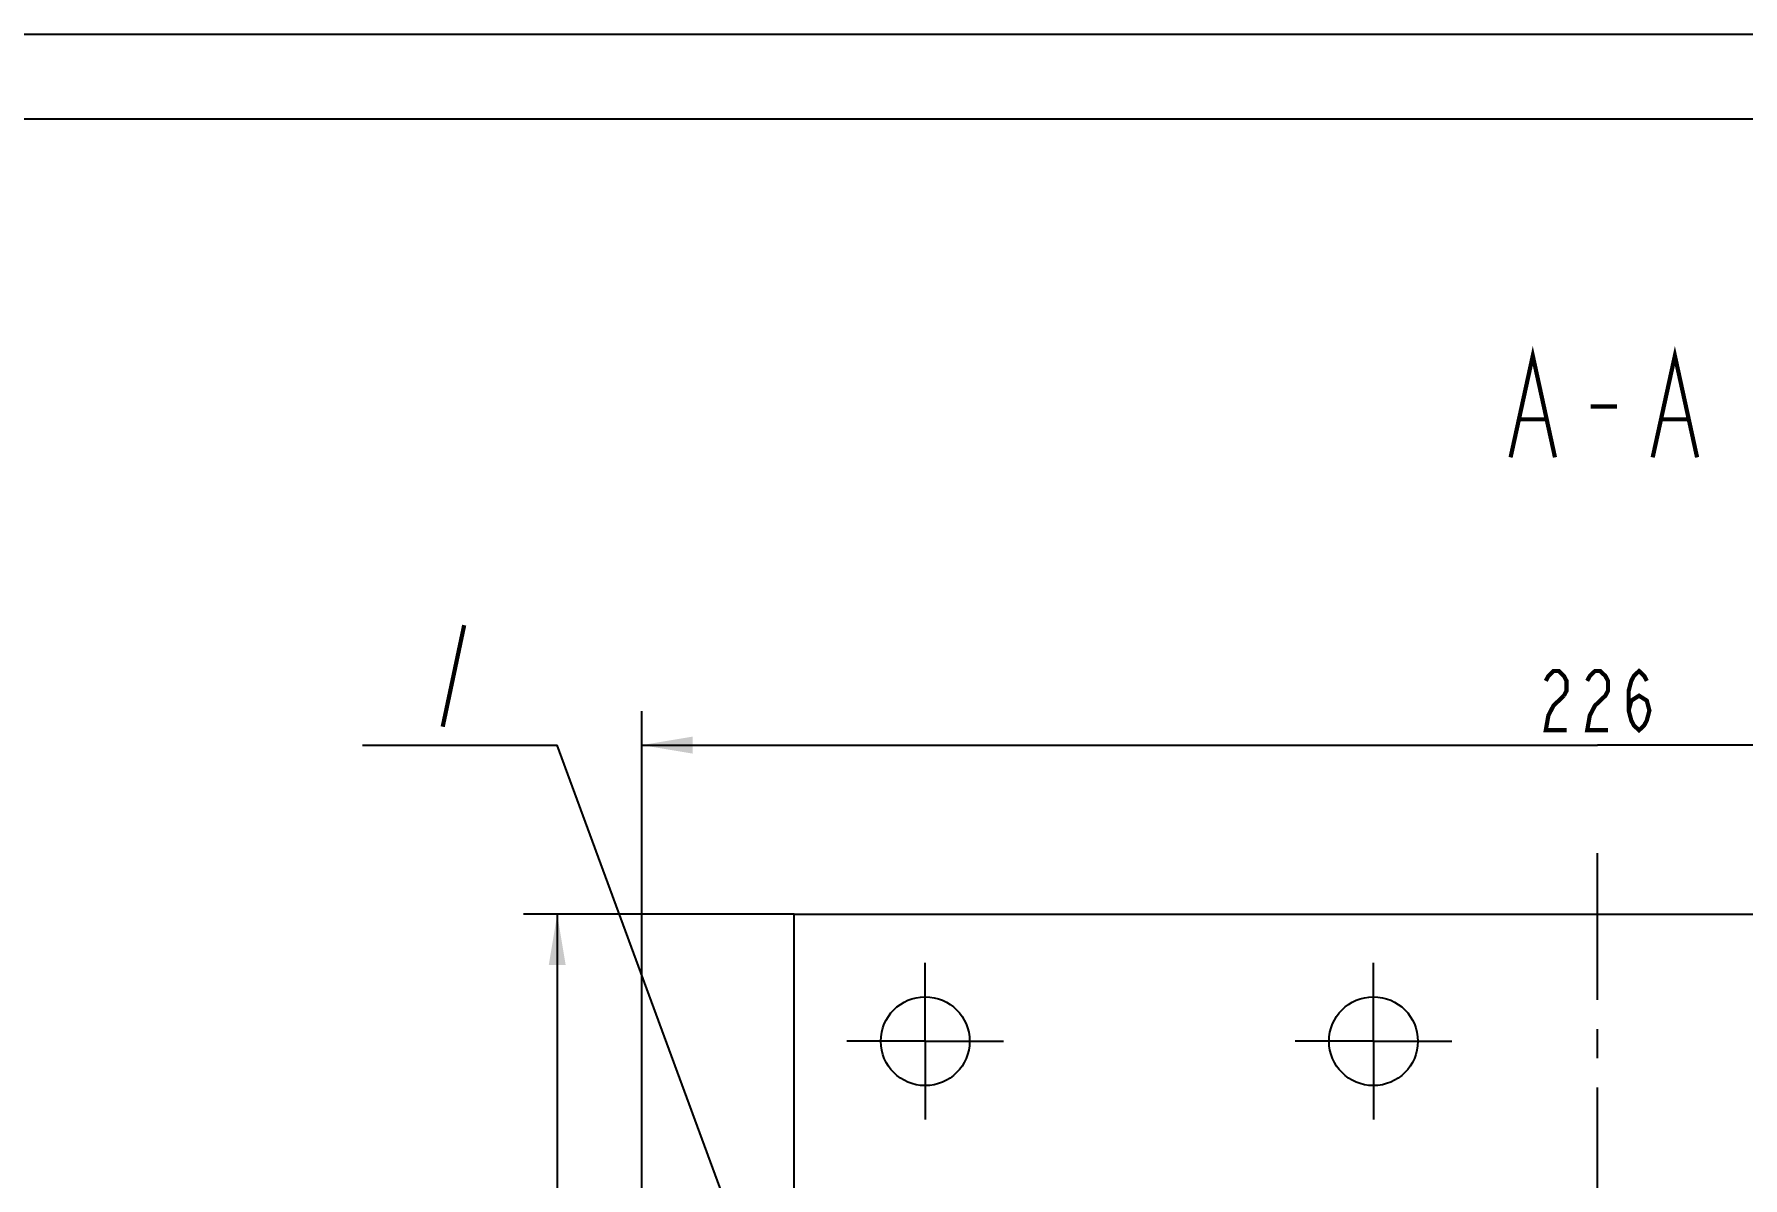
# Model space of a CAD drawing. Header units: millimetres. Extents: x 0 to 420, y 0 to 297.
# Drawn here: x 210 to 311, y 229.4 to 297 of the extents above; entities that cross this region are included whole.
import ezdxf

# ---------------------------------------------------------------- set-up
doc = ezdxf.new("R2010")
doc.units = ezdxf.units.MM
doc.header["$LTSCALE"] = 23.1
doc.linetypes.add('CENTER', pattern=[0.6, 0.375, -0.075, 0.075, -0.075])
doc.layers.get('0').update_dxf_attribs({"linetype": 'CONTINUOUS'})
doc.layers.add('ALL_AXIS', color=7, linetype='CONTINUOUS')
doc.layers.add('ALL_DIMENSIONS', color=7, linetype='CONTINUOUS')
doc.styles.get("Standard").update_dxf_attribs({"font": 'txt', "width": 0.7})
doc.dimstyles.new('DIMSTYLE_1', dxfattribs={"dimtxt": 3.5, "dimasz": 3, "dimexe": 0.18, "dimexo": 0.0625, "dimgap": 0.09, "dimtad": 1, "dimlfac": 2, "dimdsep": 46, "dimtxsty": 'STANDARD', "dimblk": '_FILLED', "dimblk1": '_FILLED', "dimblk2": '_FILLED', "dimcen": 0.09, "dimadec": 0, "dimazin": 0, "dimtp": 0.5, "dimtm": 0.5, "dimtfac": 1, "dimtofl": 0, "dimtmove": 0, "dimatfit": 3, "dimldrblk": '_FILLED', "dimfxl": 1, "dimtolj": 1, "dimarcsym": 0})
doc.dimstyles.new('DIMSTYLE_2', dxfattribs={"dimtxt": 3.5, "dimasz": 3, "dimexe": 0.18, "dimexo": 0.0625, "dimgap": 0.09, "dimtad": 1, "dimdec": 5, "dimlfac": 2, "dimdsep": 46, "dimtxsty": 'STANDARD', "dimblk": '_FILLED', "dimblk1": '_FILLED', "dimblk2": '_FILLED', "dimcen": 0.09, "dimadec": 0, "dimazin": 0, "dimtp": 0.5, "dimtm": 0.5, "dimtfac": 1, "dimtdec": 5, "dimtofl": 0, "dimtmove": 0, "dimatfit": 3, "dimldrblk": '_FILLED', "dimfxl": 1, "dimtolj": 1, "dimarcsym": 0})
doc.dimstyles.get("Standard").update_dxf_attribs({"dimtxt": 3.5, "dimasz": 3, "dimexe": 0.18, "dimexo": 0.0625, "dimgap": 0.09, "dimtad": 1, "dimdec": 5, "dimdsep": 46, "dimtxsty": 'STANDARD', "dimblk": '_FILLED', "dimblk1": '_FILLED', "dimblk2": '_FILLED', "dimcen": 0.09, "dimadec": 0, "dimazin": 0, "dimtol": 1, "dimtp": 1e-05, "dimtm": 1e-05, "dimtfac": 1, "dimtdec": 5, "dimtofl": 0, "dimtmove": 0, "dimatfit": 3, "dimldrblk": '_FILLED', "dimfxl": 1, "dimtolj": 1, "dimarcsym": 0})

# ---------------------------------------------------------------- blocks, each defined once
blk = doc.blocks.new('_FILLED')
at = {"color": 0, "linetype": 'ByBlock'}
blk.add_solid([(0, 0), (-1, 0.167), (-1, -0.167)], dxfattribs=at)
blk = doc.blocks.new('*D3')
at = {"layer": 'ALL_DIMENSIONS', "color": 2, "linetype": 'Continuous'}
for p, q in [((245.92, 203.74), (245.92, 256.99)), ((358.92, 203.74), (358.92, 256.99)), ((245.92, 254.99), (302.42, 254.99)), ((358.92, 254.99), (302.42, 254.99))]:
    blk.add_line(p, q, dxfattribs=at)
at = {"layer": 'ALL_DIMENSIONS', "color": 2, "linetype": 'Continuous', "xscale": 3, "yscale": 3, "zscale": 3, "rotation": 180}
blk.add_blockref('_FILLED', (245.92, 254.99), dxfattribs=at)
at = {"layer": 'ALL_DIMENSIONS', "color": 2, "linetype": 'Continuous', "xscale": 3, "yscale": 3, "zscale": 3}
blk.add_blockref('_FILLED', (358.92, 254.99), dxfattribs=at)
blk = doc.blocks.new('*D4')
at = {"layer": 'ALL_DIMENSIONS', "color": 2, "linetype": 'Continuous'}
for p, q in [((254.92, 244.99), (238.92, 244.99)), ((240.92, 244.99), (240.92, 167.49)), ((240.92, 89.99), (240.92, 167.49)), ((254.92, 89.99), (238.92, 89.99))]:
    blk.add_line(p, q, dxfattribs=at)
at = {"layer": 'ALL_DIMENSIONS', "color": 2, "linetype": 'Continuous', "xscale": 3, "yscale": 3, "zscale": 3}
for p, rotation in [((240.92, 244.99), 90), ((240.92, 89.99), 270)]:
    blk.add_blockref('_FILLED', p, dxfattribs=dict(at, rotation=rotation))
blk = doc.blocks.new('BOM BALLOON 48_BL3', base_point=(235.16, 258.54))
at = {"color": 2, "linetype": 'Continuous'}
blk.add_line((229.4, 254.99), (240.92, 254.99), dxfattribs=at)
at = {"color": 2, "linetype": 'Continuous', "const_width": 0.25}
blk.add_lwpolyline([(235.42, 262.08), (234.15, 256.08)], dxfattribs=at)

msp = doc.modelspace()

# ---------------------------------------------------------------- linework, layer by layer
at = {"color": 7, "linetype": 'Continuous'}
for p, q in [((0, 297), (420, 297)), ((20, 292), (415, 292)), ((254.9230231, 203.7425631), (254.9230231, 244.9925631)), ((254.9230231, 244.9925631), (349.9230231, 244.9925631))]:
    msp.add_line(p, q, dxfattribs=at)
at = {"color": 2, "linetype": 'Continuous', "const_width": 0.25}
for points in [[(297.2796606, 271.992561), (298.5921606, 277.9925574), (299.9046606, 271.992561)], [(305.6796606, 271.992561), (306.9921606, 277.9925574), (308.3046606, 271.992561)], [(302.0046606, 274.992572), (303.5796606, 274.992572)], [(297.8046606, 274.2425757), (299.3796606, 274.2425757)], [(306.2046606, 274.2425757), (307.7796606, 274.2425757)]]:
    msp.add_lwpolyline(points, dxfattribs=at)
at = {"layer": 'ALL_AXIS', "color": 7, "linetype": 'CENTER'}
for p, q in [((302.4230231, 87.4858597), (302.4230231, 250.3050441)), ((262.6730231, 237.4925631), (262.6730231, 242.1175631)), ((289.1730231, 237.4925631), (289.1730231, 242.1175631)), ((262.6730231, 237.4925631), (258.0480231, 237.4925631)), ((262.6730231, 237.4925631), (262.6730231, 232.8675631)), ((262.6730231, 237.4925631), (267.2980231, 237.4925631)), ((289.1730231, 237.4925631), (284.5480231, 237.4925631)), ((289.1730231, 237.4925631), (289.1730231, 232.8675631)), ((289.1730231, 237.4925631), (293.7980231, 237.4925631))]:
    msp.add_line(p, q, dxfattribs=at)
at = {"layer": 'ALL_AXIS', "color": 7, "linetype": 'Continuous'}
for centre in [(262.6730231, 237.4925631), (289.1730231, 237.4925631)]:
    msp.add_circle(centre, 2.625, dxfattribs=at)
at = {"layer": 'ALL_DIMENSIONS', "color": 2, "linetype": 'Continuous', "const_width": 0.25}
for points in [[(299.3605115, 258.7842224), (299.5136536, 259.0758948), (299.8198865, 259.3675671), (300.126145, 259.3675671), (300.4324036, 259.0758948), (300.58552, 258.7842224), (300.58552, 258.2009033), (300.4324036, 257.909231)], [(301.8105286, 258.7842224), (301.963645, 259.0758948), (302.2699036, 259.3675671), (302.5761365, 259.3675671), (302.882395, 259.0758948), (303.0355115, 258.7842224), (303.0355115, 258.2009033), (302.882395, 257.909231), (302.5761365, 257.6175586), (302.2699036, 257.3258862), (301.963645, 256.7425671), (301.8105286, 255.8675757), (303.0355115, 255.8675757)], [(304.26052, 257.0342395), (304.4136365, 257.6175586), (304.8730115, 257.909231), (305.3323865, 257.6175586), (305.4855286, 257.0342395), (305.3323865, 256.4508948), (305.17927, 256.1592224), (304.8730115, 255.8675757), (304.5667786, 256.1592224), (304.4136365, 256.4508948), (304.26052, 257.0342395), (304.26052, 258.2009033), (304.4136365, 258.7842224), (304.5667786, 259.0758948), (304.8730115, 259.3675671), (305.17927, 259.0758948), (305.3323865, 258.7842224)], [(300.4324036, 257.909231), (299.8198865, 257.3258862), (299.5136536, 256.7425671), (299.3605115, 255.8675757), (300.58552, 255.8675757)]]:
    msp.add_lwpolyline(points, dxfattribs=at)

# ---------------------------------------------------------------- block references
at = {"color": 2, "linetype": 'Continuous'}
msp.add_blockref('BOM BALLOON 48_BL3', (235.1610034, 258.5373875), dxfattribs=at)

# ---------------------------------------------------------------- dimensions: what is measured, and where the dimension line sits
at = {"layer": 'ALL_DIMENSIONS', "color": 2, "linetype": 'Continuous'}
dim = msp.add_linear_dim(base=(358.9230231, 254.9925631), p1=(245.9230231, 203.7425631), p2=(358.9230231, 203.7425631), dimstyle='DIMSTYLE_1', dxfattribs=at)
dim.commit()
dim.dimension.update_dxf_attribs({"geometry": '*D3', "text_midpoint": (298.7480231, 255.8675631), "dimtype": 160})
dim = msp.add_linear_dim(base=(240.9230231, 89.9925631), p1=(254.9230231, 244.9925631), p2=(254.9230231, 89.9925631), angle=270, dimstyle='DIMSTYLE_2', dxfattribs=at)
dim.commit()
dim.dimension.update_dxf_attribs({"geometry": '*D4', "text_midpoint": (240.0480231, 163.8175631), "dimtype": 160})

# ---------------------------------------------------------------- leaders
at = {"color": 2, "linetype": 'Continuous'}
msp.add_leader([(261.2661893, 199.7443537), (240.9230231, 254.9925631)], dimstyle='STANDARD', override={"dimtad": 0, "dimldrblk": 'DOT'}, dxfattribs=at)

doc.saveas('drawing.dxf')
